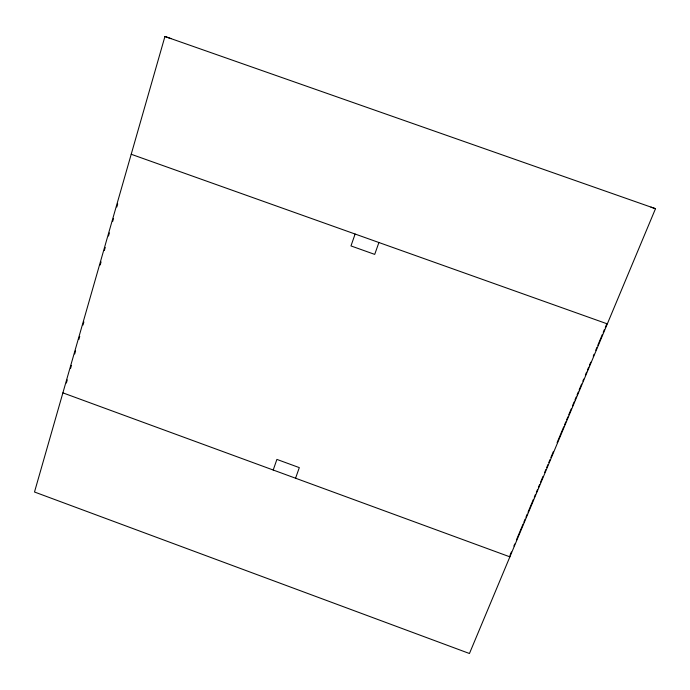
<?xml version="1.0" encoding="UTF-8"?>
<svg xmlns="http://www.w3.org/2000/svg" width="690" height="690" viewBox="0 0 690 690"><rect width="100%" height="100%" fill="white"/><g stroke="black" fill="none" stroke-linecap="round" stroke-linejoin="round"><path stroke-width="1.03" d="M164.936 36.492L34.5 492.005L469.45 653.508L655.5 208.691L164.936 36.492L171.034 38.64M66.378 382.993L67.266 379.888M70.535 368.503L71.424 365.398M74.684 354.013L75.572 350.908M78.833 339.514L79.73 336.41M82.99 325.024L83.878 321.92M100.188 264.986L101.085 261.881M104.345 250.496L105.234 247.391M108.494 236.006L109.382 232.901M112.651 221.507L113.539 218.402M116.8 207.017L117.688 203.912M273.214 470.019L276.897 459.411L299.313 467.622L295.562 478.222M355.109 234.031L350.977 245.925L374.713 254.394L378.913 242.509M510.16 554.941L511.411 551.966M513.903 546.006L514.731 544.013M516.396 540.037L523.037 524.141M523.865 522.158L525.116 519.173M525.944 517.19L527.195 514.205M528.023 512.221L533.422 499.301M534.258 497.318L535.5 494.333M536.328 492.35L537.579 489.374M538.407 487.382L539.658 484.406M540.486 482.414L542.978 476.454M544.643 472.477L545.885 469.502M546.721 467.51L547.964 464.534M548.792 462.541L550.042 459.566M550.87 457.574L553.363 451.614M557.106 442.67L563.747 426.774M564.584 424.79L565.826 421.806M566.654 419.822L567.905 416.838M568.732 414.854L571.225 408.894M572.476 405.91L574.132 401.942M574.968 399.95L576.21 396.974M577.038 394.982L578.289 392.006M579.117 390.014L581.61 384.054M582.86 381.07L583.688 379.086M585.353 375.11L586.595 372.134M587.432 370.142L588.673 367.166M589.502 365.174L590.752 362.198M593.245 356.238L594.073 354.246M595.737 350.279L596.979 347.294M597.816 345.311L602.387 334.374M603.215 332.39L604.457 329.406M605.294 327.422L606.536 324.438M650.92 207.095L655.5 208.691M131.212 154.267L607.321 323.886L606.95 323.446M62.894 392.86L509.884 556.847L509.746 555.933"/></g></svg>
